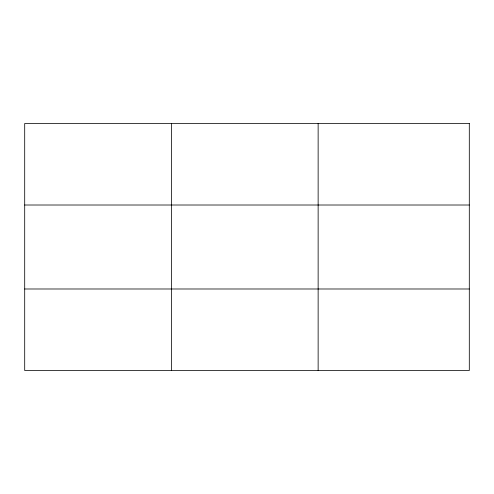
<?xml version="1.0" encoding="UTF-8"?>
<svg xmlns="http://www.w3.org/2000/svg" width="494" height="494" viewBox="0 0 494 494"><rect width="100%" height="100%" fill="white"/><g stroke="black" fill="none" stroke-linecap="round" stroke-linejoin="round"><path stroke-width="0.74" d="M171.418 370.5L171.418 123.5M24.7 205.01L469.3 205.01M24.7 288.99L469.3 288.99M318.136 123.5L318.136 370.5M469.3 123.5L24.7 123.5L24.7 370.5L469.3 370.5L469.3 123.5"/></g></svg>
